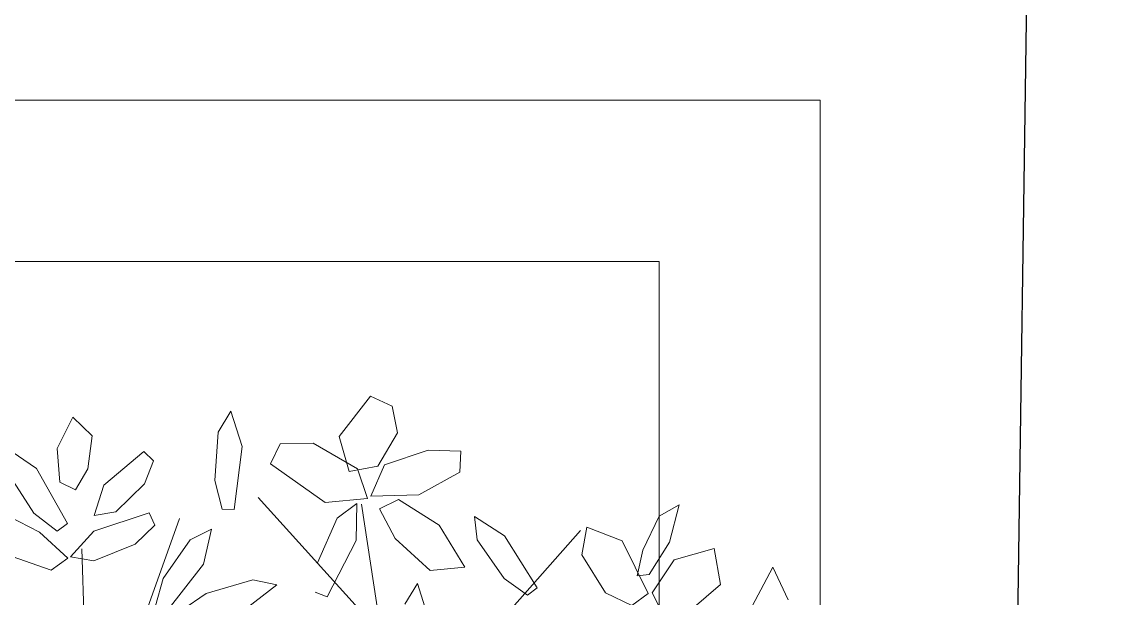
# Model space of a CAD drawing. Header units: millimetres. Extents: x 4980 to 19099, y 3891 to 5773.
# Drawn here: x 6010.15 to 6044.21, y 4707.76 to 4725.63 of the extents above; entities that cross this region are included whole.
import ezdxf

# ---------------------------------------------------------------- set-up
doc = ezdxf.new("R2010")
doc.units = ezdxf.units.MM
doc.linetypes.add('ACAD_ISO03W100', pattern=[30, 12, -18])
for name, color, linetype, lineweight in [('a 2', 132, 'Continuous', 20), ('no3_ahşap gorunus on kalın', 34, 'Continuous', 20), ('no3_ölçü tefriş', 252, 'Continuous', 0)]:
    doc.layers.add(name, color=color, linetype=linetype, lineweight=lineweight)

# ---------------------------------------------------------------- blocks, each defined once
blk = doc.blocks.new('p34')
at = {"color": 64}
for p, q in [((1714.22, -14135.158), (1713.439, -14136.689)), ((1712.258, -14137.059), (1712.824, -14135.418)), ((1714.03, -14136.513), (1715.299, -14135.697)), ((1716.064, -14135.644), (1715.411, -14136.594)), ((1713.472, -14137.236), (1714.03, -14136.513)), ((1715.411, -14136.594), (1713.702, -14137.561)), ((1713.439, -14136.689), (1712.625, -14137.57)), ((1712.625, -14137.57), (1712.258, -14137.059)), ((1713.702, -14137.561), (1713.472, -14137.236)), ((1714.752, -14137.813), (1714.988, -14137.328)), ((1714.988, -14137.328), (1716.034, -14137.236)), ((1716.034, -14137.236), (1717.007, -14137.729)), ((1712.547, -14138.374), (1712.675, -14137.652)), ((1712.675, -14137.652), (1713.472, -14138.378)), ((1715.4, -14138.193), (1714.752, -14137.813)), ((1716.419, -14138.322), (1715.4, -14138.193)), ((1713.064, -14139.662), (1712.547, -14138.374)), ((1713.472, -14138.378), (1714.037, -14140.097)), ((1714.068, -14139.064), (1713.956, -14138.391)), ((1713.956, -14138.391), (1714.894, -14138.684)), ((1714.894, -14138.684), (1715.935, -14139.924)), ((1714.932, -14139.954), (1714.068, -14139.064)), ((1713.656, -14140.273), (1713.064, -14139.662)), ((1711.149, -14140.294), (1711.999, -14140.532)), ((1714.037, -14140.097), (1713.656, -14140.273)), ((1712.444, -14141.783), (1710.947, -14140.612)), ((1711.999, -14140.532), (1713.196, -14141.367))]:
    blk.add_line(p, q, dxfattribs=at)
at = {"color": 44}
for p, q in [((1694.199, -14138.612), (1712.916, -14138.004)), ((1706.176, -14138.29), (1713.856, -14141.038)), ((1710.391, -14147.209), (1714.509, -14143.47)), ((1701.348, -14148.674), (1714.309, -14146.676)), ((1706.751, -14147.489), (1713.483, -14153.476))]:
    blk.add_line(p, q, dxfattribs=at)
at = {"color": 62}
for p, q in [((1717.007, -14137.729), (1716.419, -14138.322)), ((1715.651, -14140.233), (1714.932, -14139.954)), ((1715.935, -14139.924), (1715.651, -14140.233)), ((1711.019, -14141.112), (1711.537, -14141.86)), ((1713.196, -14141.367), (1713.529, -14142.025)), ((1711.537, -14141.86), (1711.955, -14143.309)), ((1713.529, -14142.025), (1712.444, -14141.783)), ((1714.144, -14142.735), (1714.154, -14142.358)), ((1714.154, -14142.358), (1715.034, -14142.128)), ((1715.034, -14142.128), (1716.539, -14142.232)), ((1716.539, -14142.232), (1717.184, -14142.627)), ((1716.093, -14142.974), (1714.144, -14142.735)), ((1717.184, -14142.627), (1716.093, -14142.974)), ((1711.805, -14144.05), (1711.104, -14143.144)), ((1711.955, -14143.309), (1711.805, -14144.05)), ((1714.353, -14145.55), (1715.553, -14143.855)), ((1715.553, -14143.855), (1716.176, -14144.156)), ((1716.176, -14144.156), (1716.196, -14145.183)), ((1711.431, -14145.614), (1711.577, -14145.243)), ((1712.488, -14145.313), (1713.866, -14145.927)), ((1716.196, -14145.183), (1715.404, -14146.554)), ((1713.178, -14146.512), (1711.431, -14145.614)), ((1714.482, -14146.871), (1714.353, -14145.55)), ((1713.866, -14145.927), (1714.33, -14146.537)), ((1715.316, -14146.301), (1716.398, -14145.989)), ((1716.398, -14145.989), (1717.651, -14146.962)), ((1714.33, -14146.537), (1713.178, -14146.512)), ((1715.481, -14147.184), (1715.316, -14146.301)), ((1715.404, -14146.554), (1714.482, -14146.871)), ((1714.592, -14148.459), (1714.557, -14146.969)), ((1714.557, -14146.969), (1715.527, -14147.391)), ((1716.513, -14147.792), (1715.481, -14147.184)), ((1717.651, -14146.962), (1717.346, -14147.63)), ((1713.239, -14147.728), (1714.163, -14147.235)), ((1714.163, -14147.235), (1714.447, -14147.826)), ((1715.527, -14147.391), (1715.976, -14148.744)), ((1712.252, -14148.813), (1713.239, -14147.728)), ((1714.447, -14147.826), (1713.655, -14149.089)), ((1717.346, -14147.63), (1716.513, -14147.792)), ((1711.2, -14148.02), (1711.845, -14148.414)), ((1715.292, -14149.728), (1714.592, -14148.459)), ((1712.346, -14149.882), (1712.252, -14148.813)), ((1715.976, -14148.744), (1715.944, -14149.764)), ((1713.655, -14149.089), (1712.346, -14149.882)), ((1715.944, -14149.764), (1715.292, -14149.728)), ((1713.193, -14150.27), (1713.925, -14150.182)), ((1713.925, -14150.182), (1713.326, -14151.119))]:
    blk.add_line(p, q, dxfattribs=at)
at = {"color": 60}
for p, q in [((1711.845, -14148.414), (1710.754, -14148.762)), ((1711.999, -14151.109), (1713.193, -14150.27)), ((1711.483, -14151.825), (1711.999, -14151.109)), ((1713.326, -14151.119), (1711.713, -14152.124)), ((1711.713, -14152.124), (1711.483, -14151.825)), ((1711.557, -14154.246), (1712.737, -14153.513)), ((1712.737, -14153.513), (1713.595, -14153.665)), ((1713.595, -14153.665), (1713.165, -14154.761)), ((1711.159, -14155.063), (1711.557, -14154.246)), ((1713.165, -14154.761), (1711.531, -14155.571)), ((1711.531, -14155.571), (1711.159, -14155.063)), ((1712.873, -14155.409), (1712.082, -14155.234)), ((1712.082, -14155.234), (1712.124, -14155.604)), ((1710.859, -14156.043), (1711.558, -14155.7)), ((1711.558, -14155.7), (1712.573, -14156.374)), ((1712.124, -14155.604), (1713.123, -14156.235)), ((1713.932, -14155.916), (1712.873, -14155.409)), ((1714.279, -14156.537), (1713.932, -14155.916)), ((1712.573, -14156.374), (1712.931, -14157.615)), ((1713.123, -14156.235), (1714.279, -14156.537)), ((1711.811, -14157.814), (1711.044, -14156.925)), ((1712.931, -14157.615), (1711.811, -14157.814)), ((1710.786, -14158.609), (1712.345, -14159.435)), ((1712.345, -14159.435), (1711.336, -14159.918))]:
    blk.add_line(p, q, dxfattribs=at)

msp = doc.modelspace()

# ---------------------------------------------------------------- linework, layer by layer
msp.add_line((6044.208, 4929.884, -0.527), (6040.11, 4642.476, -0.527))
at = {"layer": 'a 2', "linetype": 'ACAD_ISO03W100', "elevation": -0.527}
msp.add_lwpolyline([(6040.11, 4642.476), (6044.208, 4929.884)], dxfattribs=at)
at = {"layer": 'no3_ahşap gorunus on kalın'}
msp.add_lwpolyline([(5999.908, 4723.203), (5999.91, 4592.861), (6034.91, 4592.862), (6034.908, 4723.203), (5999.908, 4723.203)], dxfattribs=at)
msp.add_lwpolyline([(6004.908, 4718.203), (6004.91, 4597.861), (6029.91, 4597.862), (6029.908, 4718.203)], close=True, dxfattribs=at)

# ---------------------------------------------------------------- block references
at = {"layer": 'no3_ölçü tefriş', "rotation": 90.00055769755988}
msp.add_blockref('p34', (-8125.984, 2996.23), dxfattribs=at)

doc.saveas('drawing.dxf')
